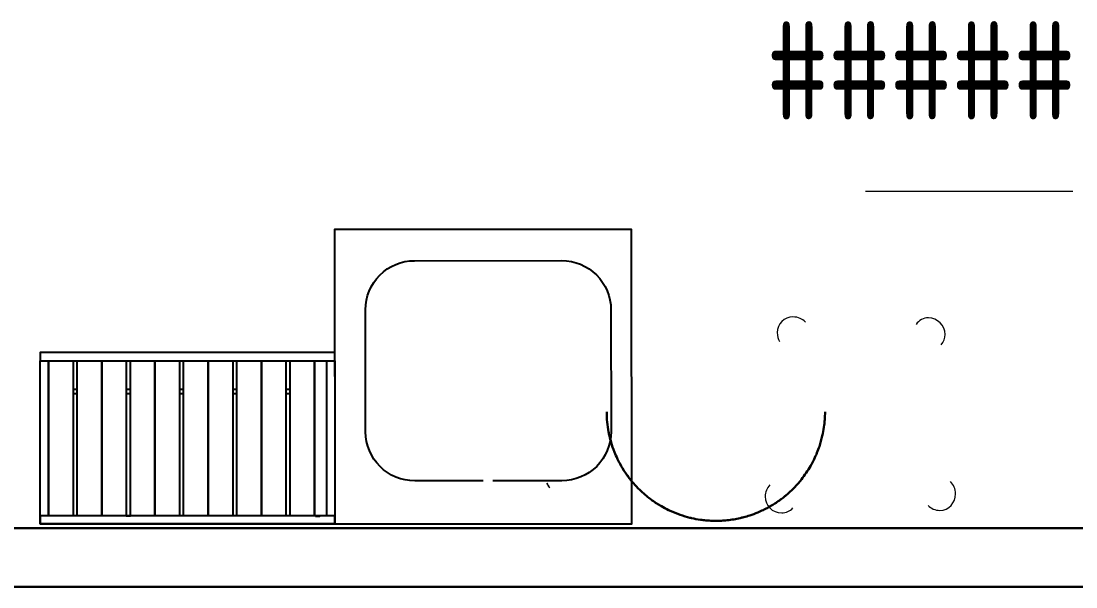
# Model space of a CAD drawing. Header units: millimetres. Extents: x -13407 to 8062823, y -2611 to 109271.
# Drawn here: x -2938 to -788, y 54245 to 55398 of the extents above; entities that cross this region are included whole.
import ezdxf
from ezdxf.enums import TextEntityAlignment as Align

# ---------------------------------------------------------------- set-up
doc = ezdxf.new("R2010")
doc.units = ezdxf.units.MM
for name, color, linetype, lineweight in [('KR_STRIH', 8, 'Continuous', 0), ('АР_Маркер экспликации', 239, 'Continuous', 13), ('АР_Номер помещения', 1, 'Continuous', 25), ('АР_Перегородки газоблок', 165, 'Continuous', 30), ('АР_Помещения_площадь', 19, 'Continuous', 9), ('Подвал', 250, 'Continuous', 30), ('ТХ_пищеблок', 30, 'Continuous', 20)]:
    doc.layers.add(name, color=color, linetype=linetype, lineweight=lineweight)
doc.styles.add('ISOCPEUR', font='isocpeur.ttf', dxfattribs={"width": 0.7})
doc.styles.get("Standard").update_dxf_attribs({"font": 'arial.ttf'})

# ---------------------------------------------------------------- blocks, each defined once
blk = doc.blocks.new('*U47')
at = {"layer": 'АР_Помещения_площадь', "color": 7}
blk.add_line((4649.5, -5250.3), (4227.1, -5250.3), dxfattribs=at)
at = {"color": 7, "style": 'ISOCPEUR', "width": 0.7, "flags": 1}
blk.add_attdef('КАТЕГОРИЯ', (-499.2, -2092.2), '', height=250, dxfattribs=at)
at = {"layer": 'АР_Номер помещения', "color": 7, "style": 'ISOCPEUR', "width": 0.7}
blk.add_attdef('НОМЕР_ПОМЕЩЕНИЯ', text='', height=300, dxfattribs=at).set_placement((2781.3, -1797.8), align=Align.MIDDLE_CENTER)
at = {"layer": 'АР_Помещения_площадь', "color": 7, "lineweight": 30, "width": 0.7, "flags": 104}
blk.add_attdef('ИМЯ_ПОМЕЩЕНИЯ', text='', height=100, dxfattribs=at).set_placement((157.6, 1217.1), align=Align.MIDDLE_CENTER)
at = {"layer": 'АР_Помещения_площадь', "color": 7, "style": 'ISOCPEUR', "width": 0.7}
blk.add_attdef('ПЛОЩАДЬ_ПОМЕЩЕНИЯ', text='', height=200, dxfattribs=at).set_placement((4654.4, -5003.8), align=Align.MIDDLE_RIGHT)

msp = doc.modelspace()

# ---------------------------------------------------------------- linework, layer by layer
at = {"layer": 'KR_STRIH'}
for points, knots in [([(-1744.6, 54602.1), (-1744.6, 54585.5), (-1740.8, 54552.2), (-1724.2, 54504.8), (-1697.5, 54462.2), (-1662, 54426.7), (-1619.4, 54400), (-1578.6, 54385.7), (-1552.5, 54381.5), (-1542.8, 54380.6)], [0, 0, 0, 0, 0.0714286, 0.1428571, 0.2142857, 0.2857143, 0.3571429, 0.4285714, 0.4703604, 0.4703604, 0.4703604, 0.4703604]), ([(-1542.8, 54380.6), (-1552.5, 54381.5), (-1578.6, 54385.7), (-1619.4, 54400), (-1662, 54426.7), (-1697.5, 54462.2), (-1724.2, 54504.8), (-1740.8, 54552.2), (-1744.6, 54585.5), (-1744.6, 54602.1)], [0.5296396, 0.5296396, 0.5296396, 0.5296396, 0.5714286, 0.6428571, 0.7142857, 0.7857143, 0.8571429, 0.9285714, 1, 1, 1, 1]), ([(-1542.8, 54380.6), (-1552.5, 54381.5), (-1578.6, 54385.7), (-1619.4, 54400), (-1662, 54426.7), (-1697.5, 54462.2), (-1724.2, 54504.8), (-1740.8, 54552.2), (-1744.6, 54585.5), (-1744.6, 54602.1)], [0.5296396, 0.5296396, 0.5296396, 0.5296396, 0.5714286, 0.6428571, 0.7142857, 0.7857143, 0.8571429, 0.9285714, 1, 1, 1, 1]), ([(-1744.6, 54602.1), (-1744.6, 54585.5), (-1740.8, 54552.2), (-1724.2, 54504.8), (-1697.5, 54462.2), (-1662, 54426.7), (-1619.4, 54400), (-1578.6, 54385.7), (-1552.5, 54381.5), (-1542.8, 54380.6)], [0, 0, 0, 0, 0.0714286, 0.1428571, 0.2142857, 0.2857143, 0.3571429, 0.4285714, 0.4703604, 0.4703604, 0.4703604, 0.4703604]), ([(-1368, 54441.7), (-1360.9, 54448.5), (-1343, 54468), (-1319.9, 54504.8), (-1303.4, 54552.2), (-1299.6, 54585.5), (-1299.6, 54602.1)], [0.7436054, 0.7436054, 0.7436054, 0.7436054, 0.7857143, 0.8571429, 0.9285714, 1, 1, 1, 1]), ([(-1299.6, 54602.1), (-1299.6, 54585.5), (-1303.4, 54552.2), (-1319.9, 54504.8), (-1343, 54468), (-1360.9, 54448.5), (-1368, 54441.7)], [0, 0, 0, 0, 0.0714286, 0.1428571, 0.2142857, 0.2563946, 0.2563946, 0.2563946, 0.2563946]), ([(-1299.6, 54602.1), (-1299.6, 54585.5), (-1303.4, 54552.2), (-1319.9, 54504.8), (-1343, 54468), (-1360.9, 54448.5), (-1368, 54441.7)], [0, 0, 0, 0, 0.0714286, 0.1428571, 0.2142857, 0.2563946, 0.2563946, 0.2563946, 0.2563946]), ([(-1368, 54441.7), (-1360.9, 54448.5), (-1343, 54468), (-1319.9, 54504.8), (-1303.4, 54552.2), (-1299.6, 54585.5), (-1299.6, 54602.1)], [0.7436054, 0.7436054, 0.7436054, 0.7436054, 0.7857143, 0.8571429, 0.9285714, 1, 1, 1, 1]), ([(-1306.6, 54546.7), (-1306.1, 54548.7), (-1304.3, 54555.9), (-1302.9, 54563.3), (-1302.1, 54568.6)], [0.91987668, 0.91987668, 0.91987668, 0.91987668, 0.92857143, 0.95192601, 0.95192601, 0.95192601, 0.95192601]), ([(-1302.1, 54568.6), (-1302.9, 54563.3), (-1304.3, 54555.9), (-1306.1, 54548.7), (-1306.6, 54546.7)], [0.04807399, 0.04807399, 0.04807399, 0.04807399, 0.07142857, 0.08012332, 0.08012332, 0.08012332, 0.08012332]), ([(-1302.1, 54568.6), (-1302.9, 54563.3), (-1304.3, 54555.9), (-1306.1, 54548.7), (-1306.6, 54546.7)], [0.04807399, 0.04807399, 0.04807399, 0.04807399, 0.07142857, 0.08012332, 0.08012332, 0.08012332, 0.08012332]), ([(-1306.6, 54546.7), (-1306.1, 54548.7), (-1304.3, 54555.9), (-1302.9, 54563.3), (-1302.1, 54568.6)], [0.91987668, 0.91987668, 0.91987668, 0.91987668, 0.92857143, 0.95192601, 0.95192601, 0.95192601, 0.95192601]), ([(-1322, 54504.7), (-1321.9, 54505), (-1318.6, 54511.7), (-1315.7, 54518.6), (-1313.3, 54525.3)], [0.85577802, 0.85577802, 0.85577802, 0.85577802, 0.85714286, 0.88782735, 0.88782735, 0.88782735, 0.88782735]), ([(-1313.3, 54525.3), (-1315.7, 54518.6), (-1318.6, 54511.7), (-1321.9, 54505), (-1322, 54504.7)], [0.11217265, 0.11217265, 0.11217265, 0.11217265, 0.14285714, 0.14422198, 0.14422198, 0.14422198, 0.14422198]), ([(-1313.3, 54525.3), (-1315.7, 54518.6), (-1318.6, 54511.7), (-1321.9, 54505), (-1322, 54504.7)], [0.11217265, 0.11217265, 0.11217265, 0.11217265, 0.14285714, 0.14422198, 0.14422198, 0.14422198, 0.14422198]), ([(-1322, 54504.7), (-1321.9, 54505), (-1318.6, 54511.7), (-1315.7, 54518.6), (-1313.3, 54525.3)], [0.85577802, 0.85577802, 0.85577802, 0.85577802, 0.85714286, 0.88782735, 0.88782735, 0.88782735, 0.88782735]), ([(-1360.1, 54449.6), (-1355.9, 54454), (-1351, 54459.7), (-1346.4, 54465.6), (-1345.6, 54466.7)], [0.75963004, 0.75963004, 0.75963004, 0.75963004, 0.78571429, 0.79167937, 0.79167937, 0.79167937, 0.79167937]), ([(-1345.6, 54466.7), (-1346.4, 54465.6), (-1351, 54459.7), (-1355.9, 54454), (-1360.1, 54449.6)], [0.20832063, 0.20832063, 0.20832063, 0.20832063, 0.21428571, 0.24036997, 0.24036997, 0.24036997, 0.24036997]), ([(-1345.6, 54466.7), (-1346.4, 54465.6), (-1351, 54459.7), (-1355.9, 54454), (-1360.1, 54449.6)], [0.20832063, 0.20832063, 0.20832063, 0.20832063, 0.21428571, 0.24036997, 0.24036997, 0.24036997, 0.24036997]), ([(-1360.1, 54449.6), (-1355.9, 54454), (-1351, 54459.7), (-1346.4, 54465.6), (-1345.6, 54466.7)], [0.75963004, 0.75963004, 0.75963004, 0.75963004, 0.78571429, 0.79167937, 0.79167937, 0.79167937, 0.79167937]), ([(-1387, 54425.3), (-1385.8, 54426.2), (-1379.2, 54431.4), (-1372.9, 54436.9), (-1368, 54441.7)], [0.70764183, 0.70764183, 0.70764183, 0.70764183, 0.71428571, 0.74360538, 0.74360538, 0.74360538, 0.74360538]), ([(-1368, 54441.7), (-1372.9, 54436.9), (-1379.2, 54431.4), (-1385.8, 54426.2), (-1387, 54425.3)], [0.25639462, 0.25639462, 0.25639462, 0.25639462, 0.28571429, 0.29235817, 0.29235817, 0.29235817, 0.29235817]), ([(-1368, 54441.7), (-1372.9, 54436.9), (-1379.2, 54431.4), (-1385.8, 54426.2), (-1387, 54425.3)], [0.25639462, 0.25639462, 0.25639462, 0.25639462, 0.28571429, 0.29235817, 0.29235817, 0.29235817, 0.29235817]), ([(-1387, 54425.3), (-1385.8, 54426.2), (-1379.2, 54431.4), (-1372.9, 54436.9), (-1368, 54441.7)], [0.70764183, 0.70764183, 0.70764183, 0.70764183, 0.71428571, 0.74360538, 0.74360538, 0.74360538, 0.74360538]), ([(-1510.9, 54379.9), (-1498, 54380.6), (-1468.6, 54384.6), (-1436.4, 54395.9), (-1417.7, 54405.6), (-1413.9, 54407.7)], [0.5160358, 0.5160358, 0.5160358, 0.5160358, 0.5714286, 0.6428571, 0.6615947, 0.6615947, 0.6615947, 0.6615947]), ([(-1413.9, 54407.7), (-1417.7, 54405.6), (-1436.4, 54395.9), (-1468.6, 54384.6), (-1498, 54380.6), (-1510.9, 54379.9)], [0.3384053, 0.3384053, 0.3384053, 0.3384053, 0.3571429, 0.4285714, 0.4839642, 0.4839642, 0.4839642, 0.4839642]), ([(-1413.9, 54407.7), (-1417.7, 54405.6), (-1436.4, 54395.9), (-1468.6, 54384.6), (-1498, 54380.6), (-1510.9, 54379.9)], [0.3384053, 0.3384053, 0.3384053, 0.3384053, 0.3571429, 0.4285714, 0.4839642, 0.4839642, 0.4839642, 0.4839642]), ([(-1510.9, 54379.9), (-1498, 54380.6), (-1468.6, 54384.6), (-1436.4, 54395.9), (-1417.7, 54405.6), (-1413.9, 54407.7)], [0.5160358, 0.5160358, 0.5160358, 0.5160358, 0.5714286, 0.6428571, 0.6615947, 0.6615947, 0.6615947, 0.6615947]), ([(-1536, 54380.1), (-1531.3, 54379.8), (-1525.3, 54379.6), (-1519.2, 54379.6), (-1517.7, 54379.7)], [0.48014619, 0.48014619, 0.48014619, 0.48014619, 0.5, 0.50624923, 0.50624923, 0.50624923, 0.50624923]), ([(-1517.7, 54379.7), (-1519.2, 54379.6), (-1525.3, 54379.6), (-1531.3, 54379.8), (-1536, 54380.1)], [0.49375077, 0.49375077, 0.49375077, 0.49375077, 0.5, 0.51985381, 0.51985381, 0.51985381, 0.51985381]), ([(-1517.7, 54379.7), (-1519.2, 54379.6), (-1525.3, 54379.6), (-1531.3, 54379.8), (-1536, 54380.1)], [0.49375077, 0.49375077, 0.49375077, 0.49375077, 0.5, 0.51985381, 0.51985381, 0.51985381, 0.51985381]), ([(-1536, 54380.1), (-1531.3, 54379.8), (-1525.3, 54379.6), (-1519.2, 54379.6), (-1517.7, 54379.7)], [0.48014619, 0.48014619, 0.48014619, 0.48014619, 0.5, 0.50624923, 0.50624923, 0.50624923, 0.50624923])]:
    msp.add_open_spline(points, degree=3, knots=knots, dxfattribs=at)
for points in [[(-1302.1, 54568.6), (-1301, 54576), (-1300.2, 54583.5), (-1299.9, 54590.9)], [(-1299.9, 54590.9), (-1300.2, 54583.5), (-1301, 54576), (-1302.1, 54568.6)], [(-1299.9, 54590.9), (-1300.2, 54583.5), (-1301, 54576), (-1302.1, 54568.6)], [(-1302.1, 54568.6), (-1301, 54576), (-1300.2, 54583.5), (-1299.9, 54590.9)], [(-1299.9, 54590.9), (-1299.7, 54594.6), (-1299.6, 54598.4), (-1299.6, 54602.1)], [(-1299.6, 54602.1), (-1299.6, 54598.4), (-1299.7, 54594.6), (-1299.9, 54590.9)], [(-1299.6, 54602.1), (-1299.6, 54598.4), (-1299.7, 54594.6), (-1299.9, 54590.9)], [(-1299.9, 54590.9), (-1299.7, 54594.6), (-1299.6, 54598.4), (-1299.6, 54602.1)], [(-1309.7, 54535.9), (-1308.6, 54539.5), (-1307.5, 54543.1), (-1306.6, 54546.7)], [(-1306.6, 54546.7), (-1307.5, 54543.1), (-1308.6, 54539.5), (-1309.7, 54535.9)], [(-1306.6, 54546.7), (-1307.5, 54543.1), (-1308.6, 54539.5), (-1309.7, 54535.9)], [(-1309.7, 54535.9), (-1308.6, 54539.5), (-1307.5, 54543.1), (-1306.6, 54546.7)], [(-1313.3, 54525.3), (-1312, 54528.8), (-1310.8, 54532.4), (-1309.7, 54535.9)], [(-1309.7, 54535.9), (-1310.8, 54532.4), (-1312, 54528.8), (-1313.3, 54525.3)], [(-1309.7, 54535.9), (-1310.8, 54532.4), (-1312, 54528.8), (-1313.3, 54525.3)], [(-1313.3, 54525.3), (-1312, 54528.8), (-1310.8, 54532.4), (-1309.7, 54535.9)], [(-1332.8, 54485.1), (-1328.9, 54491.5), (-1325.3, 54498), (-1322, 54504.7)], [(-1322, 54504.7), (-1325.3, 54498), (-1328.9, 54491.5), (-1332.8, 54485.1)], [(-1322, 54504.7), (-1325.3, 54498), (-1328.9, 54491.5), (-1332.8, 54485.1)], [(-1332.8, 54485.1), (-1328.9, 54491.5), (-1325.3, 54498), (-1322, 54504.7)], [(-1339, 54475.7), (-1336.8, 54478.8), (-1334.8, 54481.9), (-1332.8, 54485.1)], [(-1332.8, 54485.1), (-1334.8, 54481.9), (-1336.8, 54478.8), (-1339, 54475.7)], [(-1332.8, 54485.1), (-1334.8, 54481.9), (-1336.8, 54478.8), (-1339, 54475.7)], [(-1339, 54475.7), (-1336.8, 54478.8), (-1334.8, 54481.9), (-1332.8, 54485.1)], [(-1345.6, 54466.7), (-1343.3, 54469.6), (-1341.1, 54472.7), (-1339, 54475.7)], [(-1339, 54475.7), (-1341.1, 54472.7), (-1343.3, 54469.6), (-1345.6, 54466.7)], [(-1339, 54475.7), (-1341.1, 54472.7), (-1343.3, 54469.6), (-1345.6, 54466.7)], [(-1345.6, 54466.7), (-1343.3, 54469.6), (-1341.1, 54472.7), (-1339, 54475.7)], [(-1368, 54441.7), (-1365.3, 54444.2), (-1362.6, 54446.9), (-1360.1, 54449.6)], [(-1360.1, 54449.6), (-1362.6, 54446.9), (-1365.3, 54444.2), (-1368, 54441.7)], [(-1360.1, 54449.6), (-1362.6, 54446.9), (-1365.3, 54444.2), (-1368, 54441.7)], [(-1368, 54441.7), (-1365.3, 54444.2), (-1362.6, 54446.9), (-1360.1, 54449.6)], [(-1413.9, 54407.7), (-1404.5, 54412.9), (-1395.5, 54418.8), (-1387, 54425.3)], [(-1387, 54425.3), (-1395.5, 54418.8), (-1404.5, 54412.9), (-1413.9, 54407.7)], [(-1387, 54425.3), (-1395.5, 54418.8), (-1404.5, 54412.9), (-1413.9, 54407.7)], [(-1413.9, 54407.7), (-1404.5, 54412.9), (-1395.5, 54418.8), (-1387, 54425.3)], [(-1542.8, 54380.6), (-1540.5, 54380.4), (-1538.2, 54380.2), (-1536, 54380.1)], [(-1536, 54380.1), (-1538.2, 54380.2), (-1540.5, 54380.4), (-1542.8, 54380.6)], [(-1536, 54380.1), (-1538.2, 54380.2), (-1540.5, 54380.4), (-1542.8, 54380.6)], [(-1542.8, 54380.6), (-1540.5, 54380.4), (-1538.2, 54380.2), (-1536, 54380.1)], [(-1517.7, 54379.7), (-1515.4, 54379.7), (-1513.2, 54379.8), (-1510.9, 54379.9)], [(-1510.9, 54379.9), (-1513.2, 54379.8), (-1515.4, 54379.7), (-1517.7, 54379.7)], [(-1510.9, 54379.9), (-1513.2, 54379.8), (-1515.4, 54379.7), (-1517.7, 54379.7)], [(-1517.7, 54379.7), (-1515.4, 54379.7), (-1513.2, 54379.8), (-1510.9, 54379.9)]]:
    msp.add_open_spline(points, degree=3, dxfattribs=at)
at = {"layer": 'АР_Перегородки газоблок', "ltscale": 100}
for points in [[(-6180.1, 54364.9), (-350.1, 54364.9)], [(-6180.1, 54244.9), (-350.1, 54244.9)]]:
    msp.add_lwpolyline(points, dxfattribs=at)
at = {"layer": 'Подвал'}
for points in [[(-1744.6, 54602.1), (-1744.6, 54595.1), (-1744.3, 54588), (-1743.6, 54581)], [(-1743.6, 54581), (-1744.3, 54588), (-1744.6, 54595.1), (-1744.6, 54602.1)], [(-1743.6, 54581), (-1744.3, 54588), (-1744.6, 54595.1), (-1744.6, 54602.1)], [(-1744.6, 54602.1), (-1744.6, 54595.1), (-1744.3, 54588), (-1743.6, 54581)], [(-1300.2, 54585.6), (-1299.8, 54591.1), (-1299.6, 54596.6), (-1299.6, 54602.1)], [(-1299.6, 54602.1), (-1299.6, 54596.6), (-1299.8, 54591.1), (-1300.2, 54585.6)], [(-1299.6, 54602.1), (-1299.6, 54596.6), (-1299.8, 54591.1), (-1300.2, 54585.6)], [(-1300.2, 54585.6), (-1299.8, 54591.1), (-1299.6, 54596.6), (-1299.6, 54602.1)], [(-1743.6, 54581), (-1742.9, 54574.2), (-1742, 54567.4), (-1740.7, 54560.7)], [(-1740.7, 54560.7), (-1742, 54567.4), (-1742.9, 54574.2), (-1743.6, 54581)], [(-1740.7, 54560.7), (-1742, 54567.4), (-1742.9, 54574.2), (-1743.6, 54581)], [(-1743.6, 54581), (-1742.9, 54574.2), (-1742, 54567.4), (-1740.7, 54560.7)], [(-1304.1, 54557.6), (-1302.9, 54563.2), (-1302, 54568.8), (-1301.3, 54574.5)], [(-1301.3, 54574.5), (-1302, 54568.8), (-1302.9, 54563.2), (-1304.1, 54557.6)], [(-1301.3, 54574.5), (-1302, 54568.8), (-1302.9, 54563.2), (-1304.1, 54557.6)], [(-1304.1, 54557.6), (-1302.9, 54563.2), (-1302, 54568.8), (-1301.3, 54574.5)], [(-1301.3, 54574.5), (-1300.8, 54578.2), (-1300.5, 54581.9), (-1300.2, 54585.6)], [(-1300.2, 54585.6), (-1300.5, 54581.9), (-1300.8, 54578.2), (-1301.3, 54574.5)], [(-1300.2, 54585.6), (-1300.5, 54581.9), (-1300.8, 54578.2), (-1301.3, 54574.5)], [(-1301.3, 54574.5), (-1300.8, 54578.2), (-1300.5, 54581.9), (-1300.2, 54585.6)], [(-1740.7, 54560.7), (-1740.7, 54560.7), (-1740.7, 54560.7), (-1740.7, 54560.7)], [(-1740.7, 54560.7), (-1740.7, 54560.7), (-1740.7, 54560.7), (-1740.7, 54560.7)], [(-1735.6, 54539.4), (-1733.6, 54532.8), (-1731.4, 54526.3), (-1728.8, 54519.9)], [(-1728.8, 54519.9), (-1731.4, 54526.3), (-1733.6, 54532.8), (-1735.6, 54539.4)], [(-1728.8, 54519.9), (-1731.4, 54526.3), (-1733.6, 54532.8), (-1735.6, 54539.4)], [(-1735.6, 54539.4), (-1733.6, 54532.8), (-1731.4, 54526.3), (-1728.8, 54519.9)], [(-1311.1, 54531.4), (-1309.9, 54534.9), (-1308.8, 54538.5), (-1307.8, 54542.1)], [(-1307.8, 54542.1), (-1308.8, 54538.5), (-1309.9, 54534.9), (-1311.1, 54531.4)], [(-1307.8, 54542.1), (-1308.8, 54538.5), (-1309.9, 54534.9), (-1311.1, 54531.4)], [(-1311.1, 54531.4), (-1309.9, 54534.9), (-1308.8, 54538.5), (-1307.8, 54542.1)], [(-1728.8, 54519.9), (-1728.8, 54519.9), (-1728.8, 54519.9), (-1728.8, 54519.9)], [(-1728.8, 54519.9), (-1728.8, 54519.9), (-1728.8, 54519.9), (-1728.8, 54519.9)], [(-1728.8, 54519.9), (-1728.8, 54519.9), (-1728.8, 54519.9), (-1728.8, 54519.9)], [(-1728.8, 54519.9), (-1728.8, 54519.9), (-1728.8, 54519.9), (-1728.8, 54519.9)], [(-1329.3, 54491.1), (-1327.4, 54494.4), (-1325.6, 54497.6), (-1323.9, 54501)], [(-1323.9, 54501), (-1325.6, 54497.6), (-1327.4, 54494.4), (-1329.3, 54491.1)], [(-1323.9, 54501), (-1325.6, 54497.6), (-1327.4, 54494.4), (-1329.3, 54491.1)], [(-1329.3, 54491.1), (-1327.4, 54494.4), (-1325.6, 54497.6), (-1323.9, 54501)], [(-1719.8, 54500.1), (-1716.7, 54494), (-1713.3, 54488.1), (-1709.6, 54482.3)], [(-1709.6, 54482.3), (-1713.3, 54488.1), (-1716.7, 54494), (-1719.8, 54500.1)], [(-1709.6, 54482.3), (-1713.3, 54488.1), (-1716.7, 54494), (-1719.8, 54500.1)], [(-1719.8, 54500.1), (-1716.7, 54494), (-1713.3, 54488.1), (-1709.6, 54482.3)], [(-1709.6, 54482.3), (-1709.6, 54482.3), (-1709.6, 54482.3), (-1709.6, 54482.3)], [(-1709.6, 54482.3), (-1705.7, 54476.2), (-1701.4, 54470.2), (-1696.9, 54464.5)], [(-1696.9, 54464.5), (-1701.4, 54470.2), (-1705.6, 54476.2), (-1709.6, 54482.3)], [(-1709.6, 54482.3), (-1709.6, 54482.3), (-1709.6, 54482.3), (-1709.6, 54482.3)], [(-1696.9, 54464.5), (-1701.4, 54470.2), (-1705.6, 54476.2), (-1709.6, 54482.3)], [(-1709.6, 54482.3), (-1709.6, 54482.3), (-1709.6, 54482.3), (-1709.6, 54482.3)], [(-1709.6, 54482.3), (-1709.6, 54482.3), (-1709.6, 54482.3), (-1709.6, 54482.3)], [(-1709.6, 54482.3), (-1705.7, 54476.2), (-1701.4, 54470.2), (-1696.9, 54464.5)], [(-1347.8, 54463.8), (-1341, 54472.4), (-1334.8, 54481.6), (-1329.3, 54491.1)], [(-1329.3, 54491.1), (-1334.8, 54481.6), (-1341, 54472.4), (-1347.8, 54463.8)], [(-1329.3, 54491.1), (-1334.8, 54481.6), (-1341, 54472.4), (-1347.8, 54463.8)], [(-1347.8, 54463.8), (-1341, 54472.4), (-1334.8, 54481.6), (-1329.3, 54491.1)], [(-1683.5, 54449), (-1683.5, 54449), (-1683.5, 54449), (-1683.5, 54449)], [(-1683.5, 54449), (-1678.5, 54443.7), (-1673.2, 54438.6), (-1667.7, 54433.9)], [(-1667.7, 54433.9), (-1673.2, 54438.6), (-1678.5, 54443.7), (-1683.5, 54449)], [(-1683.5, 54449), (-1683.5, 54449), (-1683.5, 54449), (-1683.5, 54449)], [(-1667.7, 54433.9), (-1673.2, 54438.6), (-1678.5, 54443.7), (-1683.5, 54449)], [(-1683.5, 54449), (-1683.5, 54449), (-1683.5, 54449), (-1683.5, 54449)], [(-1683.5, 54449), (-1683.5, 54449), (-1683.5, 54449), (-1683.5, 54449)], [(-1683.5, 54449), (-1678.5, 54443.7), (-1673.2, 54438.6), (-1667.7, 54433.9)], [(-1379.1, 54431.7), (-1375.3, 54434.9), (-1371.6, 54438.2), (-1368, 54441.7)], [(-1368, 54441.7), (-1371.6, 54438.2), (-1375.3, 54434.9), (-1379.1, 54431.7)], [(-1368, 54441.7), (-1371.6, 54438.2), (-1375.3, 54434.9), (-1379.1, 54431.7)], [(-1379.1, 54431.7), (-1375.3, 54434.9), (-1371.6, 54438.2), (-1368, 54441.7)], [(-1355, 54455.2), (-1359.1, 54450.5), (-1363.4, 54446), (-1368, 54441.7)], [(-1355, 54455.2), (-1359.1, 54450.5), (-1363.4, 54446), (-1368, 54441.7)], [(-1368, 54441.7), (-1368, 54441.7), (-1368, 54441.7), (-1368, 54441.7)], [(-1368, 54441.7), (-1368, 54441.7), (-1368, 54441.7), (-1368, 54441.7)], [(-1368, 54441.7), (-1368, 54441.7), (-1368, 54441.7), (-1368, 54441.7)], [(-1368, 54441.7), (-1368, 54441.7), (-1368, 54441.7), (-1368, 54441.7)], [(-1368, 54441.7), (-1363.4, 54446), (-1359.1, 54450.5), (-1355, 54455.2)], [(-1368, 54441.7), (-1363.4, 54446), (-1359.1, 54450.5), (-1355, 54455.2)], [(-1651.6, 54421.2), (-1651.6, 54421.2), (-1651.6, 54421.2), (-1651.6, 54421.2)], [(-1651.6, 54421.2), (-1645.6, 54416.9), (-1639.5, 54413), (-1633.2, 54409.3)], [(-1633.2, 54409.3), (-1639.5, 54413), (-1645.6, 54416.9), (-1651.6, 54421.2)], [(-1651.6, 54421.2), (-1651.6, 54421.2), (-1651.6, 54421.2), (-1651.6, 54421.2)], [(-1633.2, 54409.3), (-1639.5, 54413), (-1645.6, 54416.9), (-1651.6, 54421.2)], [(-1651.6, 54421.2), (-1651.6, 54421.2), (-1651.6, 54421.2), (-1651.6, 54421.2)], [(-1651.6, 54421.2), (-1651.6, 54421.2), (-1651.6, 54421.2), (-1651.6, 54421.2)], [(-1651.6, 54421.2), (-1645.6, 54416.9), (-1639.5, 54413), (-1633.2, 54409.3)], [(-1408.6, 54410.8), (-1402.3, 54414.5), (-1396.2, 54418.5), (-1390.3, 54422.8)], [(-1390.3, 54422.8), (-1396.2, 54418.5), (-1402.3, 54414.5), (-1408.6, 54410.8)], [(-1390.3, 54422.8), (-1396.2, 54418.5), (-1402.3, 54414.5), (-1408.6, 54410.8)], [(-1408.6, 54410.8), (-1402.3, 54414.5), (-1396.2, 54418.5), (-1390.3, 54422.8)], [(-1390.3, 54422.8), (-1389.2, 54423.6), (-1388.1, 54424.5), (-1387, 54425.3)], [(-1387, 54425.3), (-1388.1, 54424.5), (-1389.2, 54423.6), (-1390.3, 54422.8)], [(-1387, 54425.3), (-1388.1, 54424.5), (-1389.2, 54423.6), (-1390.3, 54422.8)], [(-1390.3, 54422.8), (-1389.2, 54423.6), (-1388.1, 54424.5), (-1387, 54425.3)], [(-1615, 54399.9), (-1608.3, 54396.9), (-1601.6, 54394.2), (-1594.7, 54391.8)], [(-1594.7, 54391.8), (-1601.6, 54394.2), (-1608.3, 54396.9), (-1615, 54399.9)], [(-1594.7, 54391.8), (-1601.6, 54394.2), (-1608.3, 54396.9), (-1615, 54399.9)], [(-1615, 54399.9), (-1608.3, 54396.9), (-1601.6, 54394.2), (-1594.7, 54391.8)], [(-1453.1, 54390.6), (-1447.6, 54392.4), (-1442.2, 54394.4), (-1436.8, 54396.6)], [(-1436.8, 54396.6), (-1442.2, 54394.4), (-1447.6, 54392.4), (-1453.1, 54390.6)], [(-1436.8, 54396.6), (-1442.2, 54394.4), (-1447.6, 54392.4), (-1453.1, 54390.6)], [(-1453.1, 54390.6), (-1447.6, 54392.4), (-1442.2, 54394.4), (-1436.8, 54396.6)], [(-1421.2, 54403.8), (-1418.7, 54405.1), (-1416.3, 54406.3), (-1413.9, 54407.7)], [(-1413.9, 54407.7), (-1416.3, 54406.3), (-1418.7, 54405.1), (-1421.2, 54403.8)], [(-1413.9, 54407.7), (-1416.3, 54406.3), (-1418.7, 54405.1), (-1421.2, 54403.8)], [(-1421.2, 54403.8), (-1418.7, 54405.1), (-1416.3, 54406.3), (-1413.9, 54407.7)], [(-1413.9, 54407.7), (-1412.1, 54408.7), (-1410.3, 54409.7), (-1408.6, 54410.8)], [(-1408.6, 54410.8), (-1410.3, 54409.7), (-1412.1, 54408.7), (-1413.9, 54407.7)], [(-1408.6, 54410.8), (-1410.3, 54409.7), (-1412.1, 54408.7), (-1413.9, 54407.7)], [(-1413.9, 54407.7), (-1412.1, 54408.7), (-1410.3, 54409.7), (-1408.6, 54410.8)], [(-1594.7, 54391.8), (-1588.2, 54389.6), (-1581.6, 54387.6), (-1575, 54386)], [(-1575, 54386), (-1581.6, 54387.6), (-1588.2, 54389.6), (-1594.7, 54391.8)], [(-1575, 54386), (-1581.6, 54387.6), (-1588.2, 54389.6), (-1594.7, 54391.8)], [(-1594.7, 54391.8), (-1588.2, 54389.6), (-1581.6, 54387.6), (-1575, 54386)], [(-1553.5, 54381.9), (-1550, 54381.3), (-1546.4, 54380.9), (-1542.8, 54380.6)], [(-1542.8, 54380.6), (-1546.4, 54380.9), (-1550, 54381.3), (-1553.5, 54381.9)], [(-1542.8, 54380.6), (-1546.4, 54380.9), (-1550, 54381.3), (-1553.5, 54381.9)], [(-1553.5, 54381.9), (-1550, 54381.3), (-1546.4, 54380.9), (-1542.8, 54380.6)], [(-1542.8, 54380.6), (-1542.4, 54380.5), (-1542, 54380.5), (-1541.6, 54380.5)], [(-1541.6, 54380.5), (-1542, 54380.5), (-1542.4, 54380.5), (-1542.8, 54380.6)], [(-1541.6, 54380.5), (-1542, 54380.5), (-1542.4, 54380.5), (-1542.8, 54380.6)], [(-1542.8, 54380.6), (-1542.4, 54380.5), (-1542, 54380.5), (-1541.6, 54380.5)], [(-1541.6, 54380.5), (-1539.7, 54380.3), (-1537.9, 54380.2), (-1536, 54380.1)], [(-1536, 54380.1), (-1537.9, 54380.2), (-1539.7, 54380.3), (-1541.6, 54380.5)], [(-1536, 54380.1), (-1537.9, 54380.2), (-1539.7, 54380.3), (-1541.6, 54380.5)], [(-1541.6, 54380.5), (-1539.7, 54380.3), (-1537.9, 54380.2), (-1536, 54380.1)], [(-1536, 54380.1), (-1535.8, 54380), (-1535.6, 54380), (-1535.4, 54380)], [(-1535.4, 54380), (-1535.6, 54380), (-1535.8, 54380), (-1536, 54380.1)], [(-1535.4, 54380), (-1535.6, 54380), (-1535.8, 54380), (-1536, 54380.1)], [(-1536, 54380.1), (-1535.8, 54380), (-1535.6, 54380), (-1535.4, 54380)], [(-1517.7, 54379.7), (-1515.4, 54379.7), (-1513.2, 54379.8), (-1510.9, 54379.9)], [(-1510.9, 54379.9), (-1513.2, 54379.8), (-1515.4, 54379.7), (-1517.7, 54379.7)], [(-1510.9, 54379.9), (-1513.2, 54379.8), (-1515.4, 54379.7), (-1517.7, 54379.7)], [(-1517.7, 54379.7), (-1515.4, 54379.7), (-1513.2, 54379.8), (-1510.9, 54379.9)], [(-1510.9, 54379.9), (-1507, 54380.1), (-1503.1, 54380.4), (-1499.2, 54380.8)], [(-1499.2, 54380.8), (-1503.1, 54380.4), (-1507, 54380.1), (-1510.9, 54379.9)], [(-1499.2, 54380.8), (-1503.1, 54380.4), (-1507, 54380.1), (-1510.9, 54379.9)], [(-1510.9, 54379.9), (-1507, 54380.1), (-1503.1, 54380.4), (-1499.2, 54380.8)], [(-1499.2, 54380.8), (-1494.7, 54381.3), (-1490.1, 54381.9), (-1485.6, 54382.6)], [(-1485.6, 54382.6), (-1490.1, 54381.9), (-1494.7, 54381.3), (-1499.2, 54380.8)], [(-1485.6, 54382.6), (-1490.1, 54381.9), (-1494.7, 54381.3), (-1499.2, 54380.8)], [(-1499.2, 54380.8), (-1494.7, 54381.3), (-1490.1, 54381.9), (-1485.6, 54382.6)], [(-1465.3, 54387), (-1461.2, 54388.1), (-1457.1, 54389.3), (-1453.1, 54390.6)], [(-1453.1, 54390.6), (-1457.1, 54389.3), (-1461.2, 54388.1), (-1465.3, 54387)], [(-1453.1, 54390.6), (-1457.1, 54389.3), (-1461.2, 54388.1), (-1465.3, 54387)], [(-1465.3, 54387), (-1461.2, 54388.1), (-1457.1, 54389.3), (-1453.1, 54390.6)]]:
    msp.add_open_spline(points, degree=3, dxfattribs=at)
for points, knots in [([(-1740.7, 54560.7), (-1740.2, 54558), (-1738.7, 54550.8), (-1736.8, 54543.8), (-1735.6, 54539.4)], [0.05963791, 0.05963791, 0.05963791, 0.05963791, 0.07142857, 0.09097126, 0.09097126, 0.09097126, 0.09097126]), ([(-1735.6, 54539.4), (-1736.8, 54543.8), (-1738.7, 54550.8), (-1740.2, 54558), (-1740.7, 54560.7)], [0.90902874, 0.90902874, 0.90902874, 0.90902874, 0.92857143, 0.94036038, 0.94036038, 0.94036038, 0.94036038]), ([(-1735.6, 54539.4), (-1736.8, 54543.8), (-1738.7, 54550.8), (-1740.2, 54558), (-1740.7, 54560.7)], [0.90902874, 0.90902874, 0.90902874, 0.90902874, 0.92857143, 0.94036038, 0.94036038, 0.94036038, 0.94036038]), ([(-1740.7, 54560.7), (-1740.2, 54558), (-1738.7, 54550.8), (-1736.8, 54543.8), (-1735.6, 54539.4)], [0.05963791, 0.05963791, 0.05963791, 0.05963791, 0.07142857, 0.09097126, 0.09097126, 0.09097126, 0.09097126]), ([(-1307.8, 54542.1), (-1306.9, 54545.6), (-1305.6, 54550.7), (-1304.4, 54555.9), (-1304.1, 54557.6)], [0.91306412, 0.91306412, 0.91306412, 0.91306412, 0.92857143, 0.9359014, 0.9359014, 0.9359014, 0.9359014]), ([(-1304.1, 54557.6), (-1304.4, 54555.9), (-1305.6, 54550.7), (-1306.9, 54545.6), (-1307.8, 54542.1)], [0.06409866, 0.06409866, 0.06409866, 0.06409866, 0.07142857, 0.08693588, 0.08693588, 0.08693588, 0.08693588]), ([(-1304.1, 54557.6), (-1304.4, 54555.9), (-1305.6, 54550.7), (-1306.9, 54545.6), (-1307.8, 54542.1)], [0.06409866, 0.06409866, 0.06409866, 0.06409866, 0.07142857, 0.08693588, 0.08693588, 0.08693588, 0.08693588]), ([(-1307.8, 54542.1), (-1306.9, 54545.6), (-1305.6, 54550.7), (-1304.4, 54555.9), (-1304.1, 54557.6)], [0.91306412, 0.91306412, 0.91306412, 0.91306412, 0.92857143, 0.9359014, 0.9359014, 0.9359014, 0.9359014]), ([(-1323.9, 54501), (-1323.1, 54502.5), (-1318.2, 54512.4), (-1314.1, 54522.6), (-1311.1, 54531.4)], [0.84976784, 0.84976784, 0.84976784, 0.84976784, 0.85714286, 0.89703564, 0.89703564, 0.89703564, 0.89703564]), ([(-1311.1, 54531.4), (-1314.1, 54522.6), (-1318.2, 54512.4), (-1323.1, 54502.5), (-1323.9, 54501)], [0.10296436, 0.10296436, 0.10296436, 0.10296436, 0.14285714, 0.15023216, 0.15023216, 0.15023216, 0.15023216]), ([(-1311.1, 54531.4), (-1314.1, 54522.6), (-1318.2, 54512.4), (-1323.1, 54502.5), (-1323.9, 54501)], [0.10296436, 0.10296436, 0.10296436, 0.10296436, 0.14285714, 0.15023216, 0.15023216, 0.15023216, 0.15023216]), ([(-1323.9, 54501), (-1323.1, 54502.5), (-1318.2, 54512.4), (-1314.1, 54522.6), (-1311.1, 54531.4)], [0.84976784, 0.84976784, 0.84976784, 0.84976784, 0.85714286, 0.89703564, 0.89703564, 0.89703564, 0.89703564]), ([(-1728.8, 54519.9), (-1726.9, 54515.1), (-1724, 54508.4), (-1720.8, 54501.9), (-1719.8, 54500.1)], [0.12043446, 0.12043446, 0.12043446, 0.12043446, 0.14285714, 0.15161664, 0.15161664, 0.15161664, 0.15161664]), ([(-1719.8, 54500.1), (-1720.8, 54501.9), (-1724, 54508.4), (-1726.9, 54515.1), (-1728.8, 54519.9)], [0.84838336, 0.84838336, 0.84838336, 0.84838336, 0.85714286, 0.87956201, 0.87956201, 0.87956201, 0.87956201]), ([(-1719.8, 54500.1), (-1720.8, 54501.9), (-1724, 54508.4), (-1726.9, 54515.1), (-1728.8, 54519.9)], [0.84838336, 0.84838336, 0.84838336, 0.84838336, 0.85714286, 0.87956201, 0.87956201, 0.87956201, 0.87956201]), ([(-1728.8, 54519.9), (-1726.9, 54515.1), (-1724, 54508.4), (-1720.8, 54501.9), (-1719.8, 54500.1)], [0.12043446, 0.12043446, 0.12043446, 0.12043446, 0.14285714, 0.15161664, 0.15161664, 0.15161664, 0.15161664]), ([(-1696.9, 54464.5), (-1696.6, 54464.1), (-1692.4, 54458.8), (-1687.9, 54453.6), (-1683.5, 54449)], [0.21226795, 0.21226795, 0.21226795, 0.21226795, 0.21428571, 0.24163209, 0.24163209, 0.24163209, 0.24163209]), ([(-1683.5, 54449), (-1687.9, 54453.6), (-1692.4, 54458.8), (-1696.6, 54464.1), (-1696.9, 54464.5)], [0.75838304, 0.75838304, 0.75838304, 0.75838304, 0.78571429, 0.78773205, 0.78773205, 0.78773205, 0.78773205]), ([(-1683.5, 54449), (-1687.9, 54453.6), (-1692.4, 54458.8), (-1696.6, 54464.1), (-1696.9, 54464.5)], [0.75838304, 0.75838304, 0.75838304, 0.75838304, 0.78571429, 0.78773205, 0.78773205, 0.78773205, 0.78773205]), ([(-1696.9, 54464.5), (-1696.6, 54464.1), (-1692.4, 54458.8), (-1687.9, 54453.6), (-1683.5, 54449)], [0.21226795, 0.21226795, 0.21226795, 0.21226795, 0.21428571, 0.24163209, 0.24163209, 0.24163209, 0.24163209]), ([(-1355, 54455.2), (-1352.6, 54457.9), (-1350.2, 54460.7), (-1347.9, 54463.7), (-1347.8, 54463.8)], [0.77044752, 0.77044752, 0.77044752, 0.77044752, 0.78571429, 0.78646423, 0.78646423, 0.78646423, 0.78646423]), ([(-1347.8, 54463.8), (-1347.9, 54463.7), (-1350.2, 54460.7), (-1352.6, 54457.9), (-1355, 54455.2)], [0.21353577, 0.21353577, 0.21353577, 0.21353577, 0.21428571, 0.22955248, 0.22955248, 0.22955248, 0.22955248]), ([(-1347.8, 54463.8), (-1347.9, 54463.7), (-1350.2, 54460.7), (-1352.6, 54457.9), (-1355, 54455.2)], [0.21353577, 0.21353577, 0.21353577, 0.21353577, 0.21428571, 0.22955248, 0.22955248, 0.22955248, 0.22955248]), ([(-1355, 54455.2), (-1352.6, 54457.9), (-1350.2, 54460.7), (-1347.9, 54463.7), (-1347.8, 54463.8)], [0.77044752, 0.77044752, 0.77044752, 0.77044752, 0.78571429, 0.78646423, 0.78646423, 0.78646423, 0.78646423]), ([(-1667.7, 54433.9), (-1665.4, 54431.9), (-1660.2, 54427.6), (-1654.7, 54423.4), (-1651.6, 54421.2)], [0.27291929, 0.27291929, 0.27291929, 0.27291929, 0.28571429, 0.30224742, 0.30224742, 0.30224742, 0.30224742]), ([(-1651.6, 54421.2), (-1654.7, 54423.4), (-1660.2, 54427.6), (-1665.4, 54431.9), (-1667.7, 54433.9)], [0.69775257, 0.69775257, 0.69775257, 0.69775257, 0.71428571, 0.72708071, 0.72708071, 0.72708071, 0.72708071]), ([(-1651.6, 54421.2), (-1654.7, 54423.4), (-1660.2, 54427.6), (-1665.4, 54431.9), (-1667.7, 54433.9)], [0.69775257, 0.69775257, 0.69775257, 0.69775257, 0.71428571, 0.72708071, 0.72708071, 0.72708071, 0.72708071]), ([(-1667.7, 54433.9), (-1665.4, 54431.9), (-1660.2, 54427.6), (-1654.7, 54423.4), (-1651.6, 54421.2)], [0.27291929, 0.27291929, 0.27291929, 0.27291929, 0.28571429, 0.30224742, 0.30224742, 0.30224742, 0.30224742]), ([(-1387, 54425.3), (-1385.8, 54426.2), (-1383.1, 54428.3), (-1380.5, 54430.5), (-1379.1, 54431.7)], [0.70764183, 0.70764183, 0.70764183, 0.70764183, 0.71428571, 0.72218565, 0.72218565, 0.72218565, 0.72218565]), ([(-1379.1, 54431.7), (-1380.5, 54430.5), (-1383.1, 54428.3), (-1385.8, 54426.2), (-1387, 54425.3)], [0.2778143, 0.2778143, 0.2778143, 0.2778143, 0.28571429, 0.29235817, 0.29235817, 0.29235817, 0.29235817]), ([(-1379.1, 54431.7), (-1380.5, 54430.5), (-1383.1, 54428.3), (-1385.8, 54426.2), (-1387, 54425.3)], [0.2778143, 0.2778143, 0.2778143, 0.2778143, 0.28571429, 0.29235817, 0.29235817, 0.29235817, 0.29235817]), ([(-1387, 54425.3), (-1385.8, 54426.2), (-1383.1, 54428.3), (-1380.5, 54430.5), (-1379.1, 54431.7)], [0.70764183, 0.70764183, 0.70764183, 0.70764183, 0.71428571, 0.72218565, 0.72218565, 0.72218565, 0.72218565]), ([(-1633.2, 54409.3), (-1628.4, 54406.6), (-1622.4, 54403.4), (-1616.2, 54400.5), (-1615, 54399.9)], [0.33356546, 0.33356546, 0.33356546, 0.33356546, 0.35714286, 0.36294683, 0.36294683, 0.36294683, 0.36294683]), ([(-1615, 54399.9), (-1616.2, 54400.5), (-1622.4, 54403.4), (-1628.4, 54406.6), (-1633.2, 54409.3)], [0.63705317, 0.63705317, 0.63705317, 0.63705317, 0.64285714, 0.66643454, 0.66643454, 0.66643454, 0.66643454]), ([(-1615, 54399.9), (-1616.2, 54400.5), (-1622.4, 54403.4), (-1628.4, 54406.6), (-1633.2, 54409.3)], [0.63705317, 0.63705317, 0.63705317, 0.63705317, 0.64285714, 0.66643454, 0.66643454, 0.66643454, 0.66643454]), ([(-1633.2, 54409.3), (-1628.4, 54406.6), (-1622.4, 54403.4), (-1616.2, 54400.5), (-1615, 54399.9)], [0.33356546, 0.33356546, 0.33356546, 0.33356546, 0.35714286, 0.36294683, 0.36294683, 0.36294683, 0.36294683]), ([(-1436.8, 54396.6), (-1433, 54398.2), (-1427.8, 54400.5), (-1422.6, 54403.1), (-1421.2, 54403.8)], [0.62520494, 0.62520494, 0.62520494, 0.62520494, 0.64285714, 0.64982103, 0.64982103, 0.64982103, 0.64982103]), ([(-1421.2, 54403.8), (-1422.6, 54403.1), (-1427.8, 54400.5), (-1433, 54398.2), (-1436.8, 54396.6)], [0.35017897, 0.35017897, 0.35017897, 0.35017897, 0.35714286, 0.37479506, 0.37479506, 0.37479506, 0.37479506]), ([(-1421.2, 54403.8), (-1422.6, 54403.1), (-1427.8, 54400.5), (-1433, 54398.2), (-1436.8, 54396.6)], [0.35017897, 0.35017897, 0.35017897, 0.35017897, 0.35714286, 0.37479506, 0.37479506, 0.37479506, 0.37479506]), ([(-1436.8, 54396.6), (-1433, 54398.2), (-1427.8, 54400.5), (-1422.6, 54403.1), (-1421.2, 54403.8)], [0.62520494, 0.62520494, 0.62520494, 0.62520494, 0.64285714, 0.64982103, 0.64982103, 0.64982103, 0.64982103]), ([(-1575, 54386), (-1573.8, 54385.7), (-1566.8, 54384), (-1559.6, 54382.7), (-1553.5, 54381.9)], [0.42361631, 0.42361631, 0.42361631, 0.42361631, 0.42857143, 0.45485042, 0.45485042, 0.45485042, 0.45485042]), ([(-1553.5, 54381.9), (-1559.6, 54382.7), (-1566.8, 54384), (-1573.8, 54385.7), (-1575, 54386)], [0.54514958, 0.54514958, 0.54514958, 0.54514958, 0.57142857, 0.57638369, 0.57638369, 0.57638369, 0.57638369]), ([(-1553.5, 54381.9), (-1559.6, 54382.7), (-1566.8, 54384), (-1573.8, 54385.7), (-1575, 54386)], [0.54514958, 0.54514958, 0.54514958, 0.54514958, 0.57142857, 0.57638369, 0.57638369, 0.57638369, 0.57638369]), ([(-1575, 54386), (-1573.8, 54385.7), (-1566.8, 54384), (-1559.6, 54382.7), (-1553.5, 54381.9)], [0.42361631, 0.42361631, 0.42361631, 0.42361631, 0.42857143, 0.45485042, 0.45485042, 0.45485042, 0.45485042]), ([(-1535.4, 54380), (-1531, 54379.8), (-1525.1, 54379.6), (-1519.2, 54379.6), (-1517.7, 54379.7)], [0.48098207, 0.48098207, 0.48098207, 0.48098207, 0.5, 0.50624921, 0.50624921, 0.50624921, 0.50624921]), ([(-1517.7, 54379.7), (-1519.2, 54379.6), (-1525.1, 54379.6), (-1531, 54379.8), (-1535.4, 54380)], [0.49375077, 0.49375077, 0.49375077, 0.49375077, 0.5, 0.51901793, 0.51901793, 0.51901793, 0.51901793]), ([(-1517.7, 54379.7), (-1519.2, 54379.6), (-1525.1, 54379.6), (-1531, 54379.8), (-1535.4, 54380)], [0.49375077, 0.49375077, 0.49375077, 0.49375077, 0.5, 0.51901793, 0.51901793, 0.51901793, 0.51901793]), ([(-1535.4, 54380), (-1531, 54379.8), (-1525.1, 54379.6), (-1519.2, 54379.6), (-1517.7, 54379.7)], [0.48098207, 0.48098207, 0.48098207, 0.48098207, 0.5, 0.50624921, 0.50624921, 0.50624921, 0.50624921]), ([(-1485.6, 54382.6), (-1481.2, 54383.4), (-1474.4, 54384.7), (-1467.7, 54386.4), (-1465.3, 54387)], [0.5524256, 0.5524256, 0.5524256, 0.5524256, 0.57142857, 0.58217431, 0.58217431, 0.58217431, 0.58217431]), ([(-1465.3, 54387), (-1467.7, 54386.4), (-1474.4, 54384.7), (-1481.2, 54383.4), (-1485.6, 54382.6)], [0.41782569, 0.41782569, 0.41782569, 0.41782569, 0.42857143, 0.4475744, 0.4475744, 0.4475744, 0.4475744]), ([(-1465.3, 54387), (-1467.7, 54386.4), (-1474.4, 54384.7), (-1481.2, 54383.4), (-1485.6, 54382.6)], [0.41782569, 0.41782569, 0.41782569, 0.41782569, 0.42857143, 0.4475744, 0.4475744, 0.4475744, 0.4475744]), ([(-1485.6, 54382.6), (-1481.2, 54383.4), (-1474.4, 54384.7), (-1467.7, 54386.4), (-1465.3, 54387)], [0.5524256, 0.5524256, 0.5524256, 0.5524256, 0.57142857, 0.58217431, 0.58217431, 0.58217431, 0.58217431])]:
    msp.add_open_spline(points, degree=3, knots=knots, dxfattribs=at)
at = {"layer": 'ТХ_пищеблок', "color": 132, "linetype": 'ByBlock', "lineweight": -2, "ltscale": 100, "elevation": 35.1}
msp.add_lwpolyline([(-2298.6, 54373.2), (-1693.6, 54373.7), (-1694.2, 54973.7), (-2299.2, 54973.2), (-2298.6, 54373.2)], dxfattribs=at)
msp.add_lwpolyline([(-1996.7, 54461.2), (-2135.9, 54461.1, -0.414214), (-2236, 54561), (-2236.2, 54809.8, -0.414214), (-2136.3, 54909.9), (-1836.1, 54910.1, -0.414214), (-1736, 54810.2), (-1735.8, 54561.4, -0.414214), (-1835.7, 54461.3), (-1976.7, 54461.2)], format="xyb", dxfattribs=at)
at = {"layer": 'ТХ_пищеблок', "linetype": 'ByBlock', "lineweight": -2}
for points, elevation in [([(-2298.6, 54722.7), (-2899.1, 54722.7), (-2899.1, 54706), (-2298.6, 54706)], 35.1), ([(-2882.4, 54656), (-2882.4, 54706)], 35.1), ([(-2773.9, 54656), (-2773.9, 54706)], 35.1), ([(-2665.4, 54656), (-2665.4, 54706)], 35.1), ([(-2556.9, 54656), (-2556.9, 54706)], 35.1), ([(-2448.4, 54656), (-2448.4, 54706)], 35.1), ([(-2340, 54656), (-2340, 54706)], 35.1), ([(-2882.4, 54639.3), (-2882.4, 54656)], 35.1), ([(-2773.9, 54639.3), (-2773.9, 54656)], 35.1), ([(-2665.4, 54639.3), (-2665.4, 54656)], 35.1), ([(-2556.9, 54639.3), (-2556.9, 54656)], 35.1), ([(-2448.4, 54639.3), (-2448.4, 54656)], 35.1), ([(-2340, 54639.3), (-2340, 54656)], 35.1), ([(-2832.3, 54639.3), (-2824, 54639.3), (-2824, 54647.6), (-2832.3, 54647.6)], 35.1), ([(-2715.5, 54639.3), (-2715.5, 54647.6), (-2723.8, 54647.6), (-2723.8, 54639.3)], 35.1), ([(-2615.3, 54639.3), (-2607, 54639.3), (-2607, 54647.6), (-2615.3, 54647.6)], 35.1), ([(-2506.9, 54639.3), (-2498.5, 54639.3), (-2498.5, 54647.6), (-2506.9, 54647.6)], 35.1), ([(-2398.4, 54639.3), (-2390, 54639.3), (-2390, 54647.6), (-2398.4, 54647.6)], 35.1), ([(-2298.6, 54389.9), (-2899.1, 54389.9), (-2899.1, 54373.2), (-2298.6, 54373.2)], -779)]:
    msp.add_lwpolyline(points, close=True, dxfattribs=dict(at, elevation=elevation))
at = {"layer": 'ТХ_пищеблок', "linetype": 'ByBlock', "lineweight": -2, "elevation": 35.1}
for points in [[(-2715.5, 54389.9), (-2715.5, 54639.3), (-2715.5, 54656), (-2715.5, 54706), (-2665.4, 54706), (-2607, 54706), (-2298.6, 54706), (-2298.6, 54373.2), (-2899.1, 54373.2), (-2899.1, 54706), (-2882.4, 54706), (-2832.3, 54706), (-2773.9, 54706), (-2723.8, 54706), (-2723.8, 54656), (-2723.8, 54639.3), (-2723.8, 54389.9)], [(-2832.3, 54706), (-2832.3, 54656), (-2832.3, 54639.3), (-2832.3, 54389.9)], [(-2824, 54389.9), (-2824, 54639.3), (-2824, 54656), (-2824, 54706)], [(-2615.3, 54706), (-2615.3, 54656), (-2615.3, 54639.3), (-2615.3, 54389.9)], [(-2607, 54389.9), (-2607, 54639.3), (-2607, 54656), (-2607, 54706)], [(-2506.9, 54706), (-2506.9, 54656), (-2506.9, 54639.3), (-2506.9, 54389.9)], [(-2498.5, 54389.9), (-2498.5, 54639.3), (-2498.5, 54656), (-2498.5, 54706)], [(-2398.4, 54706), (-2398.4, 54656), (-2398.4, 54639.3), (-2398.4, 54389.9)], [(-2390, 54389.9), (-2390, 54639.3), (-2390, 54656), (-2390, 54706)], [(-2316, 54706), (-2316, 54389.9)], [(-2882.4, 54639.3), (-2882.4, 54647.6), (-2882.4, 54639.3)], [(-2882.4, 54389.9), (-2882.4, 54639.3)], [(-2882.4, 54639.3), (-2882.4, 54389.9)], [(-2773.9, 54639.3), (-2773.9, 54647.6), (-2773.9, 54639.3)], [(-2773.9, 54389.9), (-2773.9, 54639.3)], [(-2773.9, 54639.3), (-2773.9, 54389.9)], [(-2665.4, 54639.3), (-2665.4, 54647.6), (-2665.4, 54639.3)], [(-2665.4, 54389.9), (-2665.4, 54639.3)], [(-2665.4, 54639.3), (-2665.4, 54389.9)], [(-2556.9, 54639.3), (-2556.9, 54647.6), (-2556.9, 54639.3)], [(-2556.9, 54389.9), (-2556.9, 54639.3)], [(-2556.9, 54639.3), (-2556.9, 54389.9)], [(-2448.4, 54639.3), (-2448.4, 54647.6), (-2448.4, 54639.3)], [(-2448.4, 54389.9), (-2448.4, 54639.3)], [(-2448.4, 54639.3), (-2448.4, 54389.9)], [(-2340, 54639.3), (-2340, 54647.6), (-2340, 54639.3)], [(-2340, 54389.9), (-2340, 54639.3)], [(-2340, 54639.3), (-2340, 54389.9)], [(-2715.5, 54389.9), (-2723.8, 54389.9), (-2715.5, 54389.9)]]:
    msp.add_lwpolyline(points, dxfattribs=at)
at = {"layer": 'ТХ_пищеблок', "color": 132, "lineweight": 0, "elevation": 35.1}
msp.add_lwpolyline([(-1866.8, 54456.7, 0.030446), (-1861.2, 54447.2, -0.030446)], format="xyb", close=True, dxfattribs=at)
at = {"layer": 'ТХ_пищеблок', "linetype": 'ByBlock', "lineweight": -2}
msp.add_lwpolyline([(-2337.9, 54388.8), (-2329.6, 54388.8), (-2337.9, 54388.8)], dxfattribs=at)
at = {"layer": 'ТХ_пищеблок', "linetype": 'ByBlock'}
for points, knots in [([(-1339.5, 54784.8), (-1345.5, 54791.2), (-1354.4, 54795.2), (-1365, 54795.2), (-1365, 54795.2), (-1382.9, 54795.2), (-1396.8, 54781.3), (-1396.8, 54763.4)], [0.1541299, 0.1541299, 0.1541299, 0.1541299, 0.1875, 0.1875, 0.1875, 0.187501, 1, 1, 1, 1]), ([(-1062.9, 54738.4), (-1057.9, 54744.3), (-1054.9, 54751.8), (-1054.9, 54759.6), (-1054.9, 54759.6), (-1054.9, 54777.5), (-1070.8, 54793.4), (-1088.6, 54793.4), (-1088.6, 54793.4), (-1099, 54793.4), (-1108, 54788), (-1113.8, 54780.1)], [0.0975623, 0.0975623, 0.0975623, 0.0975623, 0.125, 0.125, 0.125, 0.125001, 0.1875, 0.1875, 0.1875, 0.187501, 0.6578849, 0.6578849, 0.6578849, 0.6578849]), ([(-1089.5, 54411.1), (-1083.6, 54404.9), (-1075.2, 54400.9), (-1065.3, 54400.9), (-1065.3, 54400.9), (-1047.4, 54400.9), (-1033.5, 54416.8), (-1033.5, 54434.7), (-1033.5, 54434.7), (-1033.5, 54444.4), (-1037.6, 54453.5), (-1044.1, 54459.8)], [0.0313164, 0.0313164, 0.0313164, 0.0313164, 0.0625, 0.0625, 0.0625, 0.062501, 0.125, 0.125, 0.125, 0.125001, 0.1588731, 0.1588731, 0.1588731, 0.1588731]), ([(-1421.6, 54429.3), (-1421.6, 54411.5), (-1407.7, 54395.6), (-1387.9, 54395.6), (-1387.9, 54395.6), (-1378.9, 54395.6), (-1370.9, 54399.6), (-1365.2, 54405.9)], [0, 0, 0, 0, 0.0625, 0.0625, 0.0625, 0.062501, 0.09395651, 0.09395651, 0.09395651, 0.09395651])]:
    msp.add_open_spline(points, degree=3, knots=knots, dxfattribs=at)
for points in [[(-1396.8, 54763.4), (-1396.8, 54756.5), (-1395.1, 54750.3), (-1392.1, 54745.2)], [(-1412.3, 54452.8), (-1418.2, 54446.6), (-1421.6, 54438.2), (-1421.6, 54429.3)]]:
    msp.add_open_spline(points, degree=3, dxfattribs=at)

# ---------------------------------------------------------------- block references
at = {"layer": 'АР_Маркер экспликации'}
ref = msp.add_blockref('*U47', (-5443.9, 60301.1), dxfattribs=at)
ref.add_attrib('ПЛОЩАДЬ_ПОМЕЩЕНИЯ', '#####', dxfattribs={"layer": 'АР_Помещения_площадь', "color": 7, "height": 200, "style": 'ISOCPEUR', "width": 0.7}).set_placement((-789.5, 55297.3), align=Align.MIDDLE_RIGHT)

doc.saveas('drawing.dxf')
